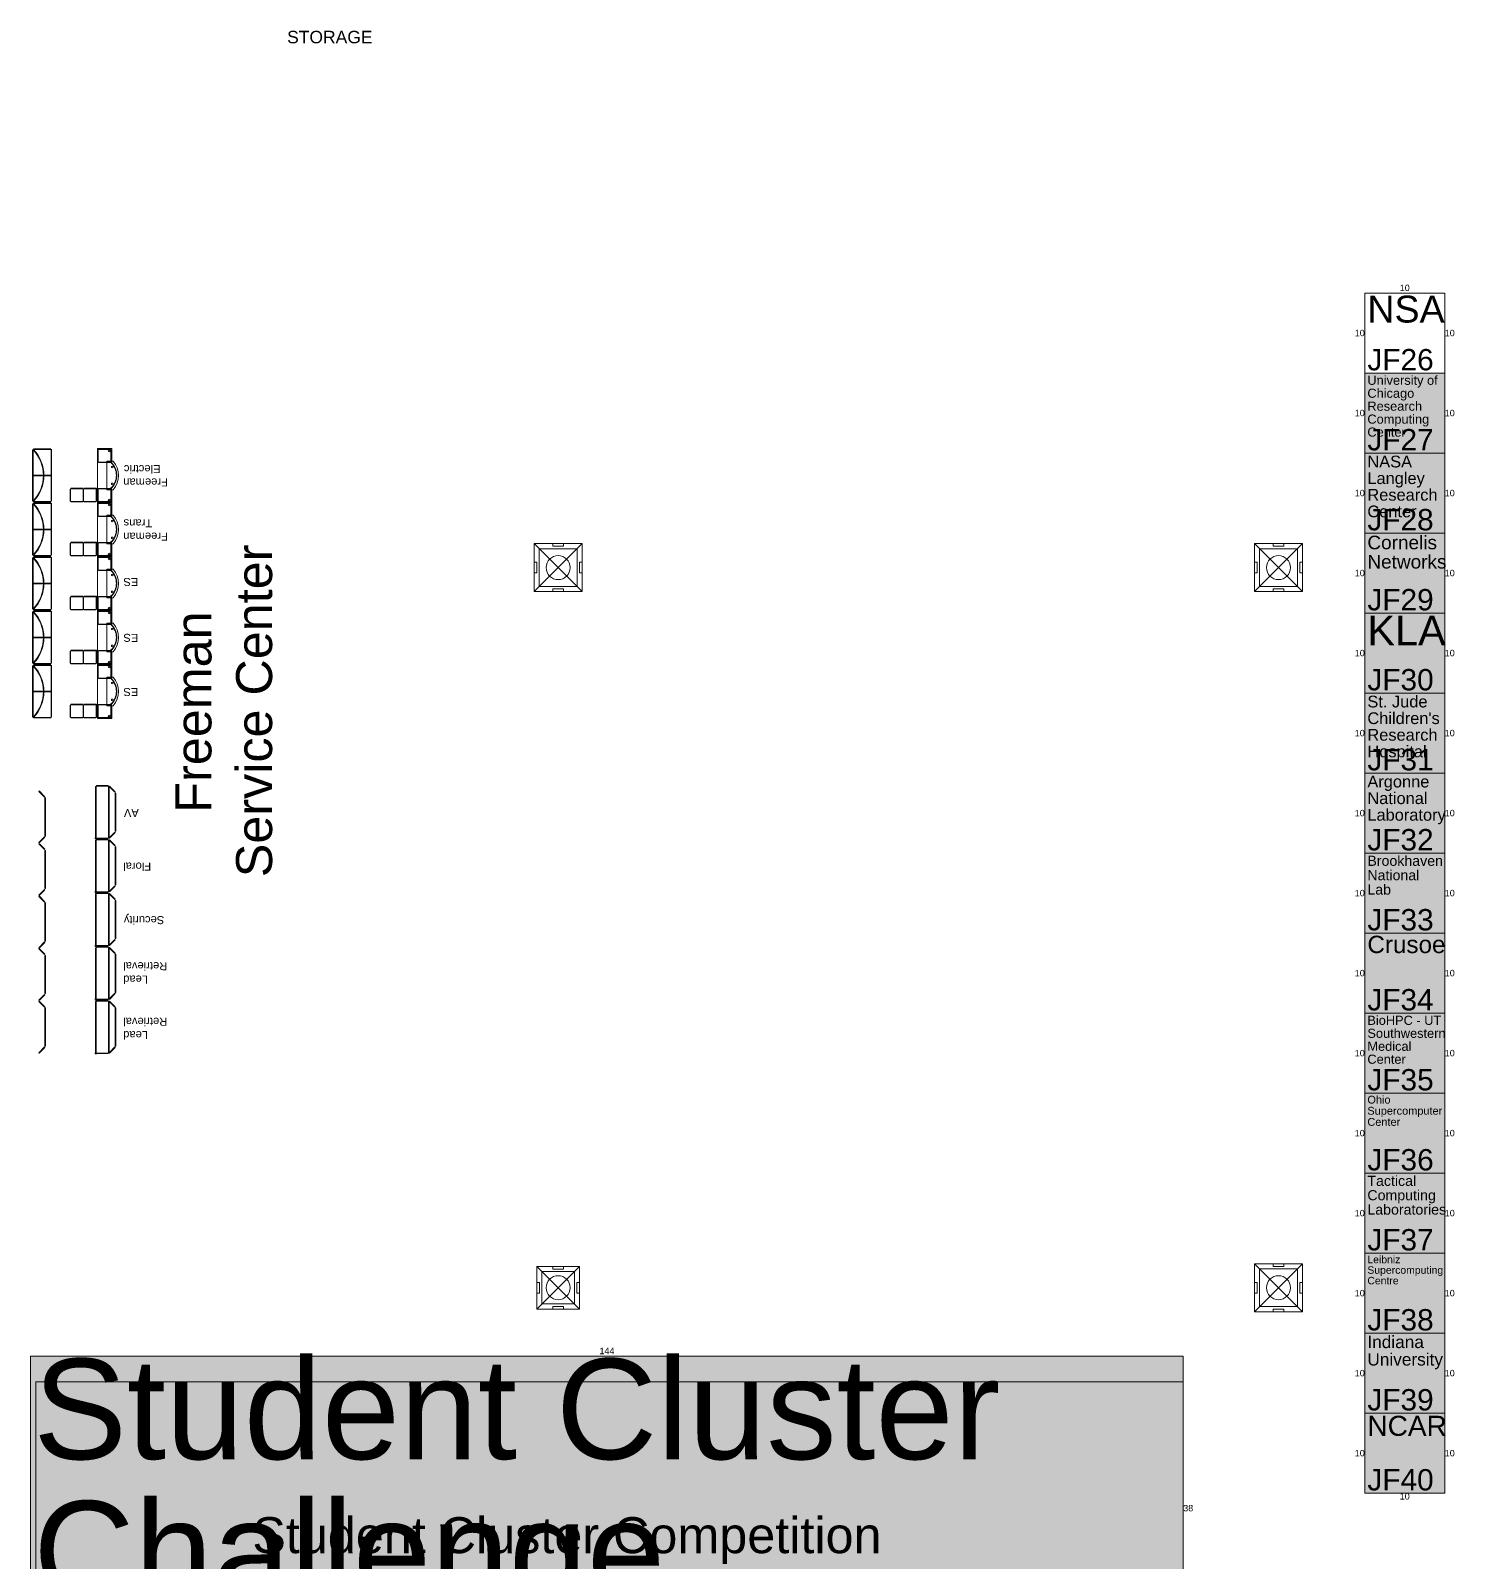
# Model space of a CAD drawing. Header units: inches. Extents: x 938 to 12482, y -17198 to -3672.
# Drawn here: x 7009 to 9143, y -8288 to -5991 of the extents above; entities that cross this region are included whole.
import ezdxf
from ezdxf.enums import TextEntityAlignment as Align

# ---------------------------------------------------------------- set-up
doc = ezdxf.new("R2010")
doc.units = ezdxf.units.IN
doc.header["$MEASUREMENT"] = 0
for name, color, linetype, true_color in [('Areas', 7, 'Continuous', 0xffffff), ('BOOTH_DIMENSION', 7, 'Continuous', 0x000000), ('BOOTH_NUMBER', 7, 'Continuous', 0x000000), ('BOOTHLAYER', 7, 'Continuous', 0x000000), ('Columns', 7, 'Continuous', 0xffffff), ('COMPANY_NAME', 7, 'Continuous', 0x000000), ('HIGHLIGHT_SCHEME', 7, 'Continuous', 0x000000)]:
    doc.layers.add(name, color=color, linetype=linetype, true_color=true_color)
doc.styles.add('Arial', font='Arial.ttf')

msp = doc.modelspace()

# ---------------------------------------------------------------- hatches: boundary and pattern name
at = {"layer": 'HIGHLIGHT_SCHEME', "true_color": 0x48beb7, "transparency": 33554687}
for points in [[(9009.1, -6504.5), (9129.1, -6504.5), (9129.1, -6624.5), (9009.1, -6624.5)], [(9009.1, -6624.5), (9129.1, -6624.5), (9129.1, -6744.5), (9009.1, -6744.5)], [(9009.1, -6744.5), (9129.1, -6744.5), (9129.1, -6864.5), (9009.1, -6864.5)], [(9009.1, -6864.5), (9129.1, -6864.5), (9129.1, -6984.5), (9009.1, -6984.5)], [(9009.1, -6984.5), (9129.1, -6984.5), (9129.1, -7104.5), (9009.1, -7104.5)], [(9009.1, -7104.5), (9129.1, -7104.5), (9129.1, -7224.5), (9009.1, -7224.5)], [(9009.1, -7224.5), (9129.1, -7224.5), (9129.1, -7344.5), (9009.1, -7344.5)], [(9009.1, -7344.5), (9129.1, -7344.5), (9129.1, -7464.5), (9009.1, -7464.5)], [(9009.1, -7464.5), (9129.1, -7464.5), (9129.1, -7584.5), (9009.1, -7584.5)], [(9009.1, -7584.5), (9129.1, -7584.5), (9129.1, -7704.5), (9009.1, -7704.5)], [(9009.1, -7704.5), (9129.1, -7704.5), (9129.1, -7824.5), (9009.1, -7824.5)], [(9009.1, -7824.5), (9129.1, -7824.5), (9129.1, -7944.5), (9009.1, -7944.5)], [(9009.1, -7944.5), (9129.1, -7944.5), (9129.1, -8064.5), (9009.1, -8064.5)], [(7009, -7979), (8737, -7979), (8737, -8435), (7009, -8435)], [(9009.1, -8064.5), (9129.1, -8064.5), (9129.1, -8184.5), (9009.1, -8184.5)]]:
    msp.add_hatch(color=123, dxfattribs=at).paths.add_polyline_path(points, flags=0)

# ---------------------------------------------------------------- linework, layer by layer
at = {"layer": 'Areas', "color": 30, "lineweight": 5, "transparency": 33554687}
for points in [[(7011.8, -6696.6), (7011.8, -6696.6), (7011.8, -6619.7), (7011.8, -6619.7), (7012.6, -6619.7), (7013.1, -6619.1)], [(7012.3, -6619.7), (7012.6, -6619.7), (7012.6, -6696.6)], [(7012.6, -6619.8), (7013.1, -6619.3)], [(7012.6, -6619.7), (7012.6, -6657.2)], [(7039.1, -6618.4), (7013.1, -6618.4)], [(7039.7, -6619.7), (7039.1, -6619.1), (7013.1, -6619.1)], [(7039.7, -6657.2), (7039.7, -6619.7)], [(7040.4, -6619.7), (7040.4, -6618.8)], [(7040.4, -6657.2), (7040.4, -6619.7)], [(7130.5, -6679.6), (7130.5, -6698.6), (7109.3, -6698.6), (7109.3, -6617.6), (7130.5, -6617.6), (7130.5, -6637.5), (7129.7, -6637.5), (7129.7, -6637.5), (7129.7, -6637.6), (7129, -6637.6), (7128.4, -6638.1), (7110.6, -6638.1), (7110.6, -6638.8), (7128.4, -6638.8), (7128.4, -6638.8)], [(7109.3, -6619.7), (7109.3, -6637.5), (7110, -6637.5), (7110, -6619.7), (7109.3, -6619.7)], [(7109.3, -6637.5), (7110, -6637.5), (7110, -6619.7), (7110, -6619.7)], [(7109.3, -6619.7), (7109.3, -6619.7), (7109.3, -6637.5), (7109.3, -6637.5)], [(7109.3, -6637.5), (7110, -6637.5), (7110.6, -6638.1), (7110.6, -6638.5), (7110.6, -6638.1), (7128.4, -6638.1), (7128.4, -6638.8), (7110.6, -6638.8), (7110.6, -6638.8)], [(7128.4, -6619.1), (7110.6, -6619.1), (7110.6, -6619.1), (7110.6, -6618.4), (7128.4, -6618.4), (7128.4, -6619.1)], [(7123.2, -6679.6), (7123.2, -6636.6)], [(7123.2, -6636.6), (7132.6, -6636.6)], [(7129, -6639.3), (7128.4, -6638.8)], [(7129, -6619.7), (7129, -6619.7), (7129.7, -6619.7), (7129.7, -6637.5), (7129, -6637.5), (7129, -6619.7)], [(7129.7, -6639.3), (7129, -6639.3)], [(7129.7, -6639.4), (7130.2, -6638.8)], [(7012.6, -6659), (7012.6, -6696.6), (7013.1, -6697.1)], [(7040.1, -6657.2), (7039.7, -6657.2), (7039.1, -6657.8), (7039.1, -6658.5), (7039.1, -6658.5), (7013.1, -6658.5), (7013.1, -6658.5), (7013.1, -6657.8), (7013.1, -6657.8), (7039.1, -6657.8)], [(7040.4, -6659), (7039.7, -6659), (7039.7, -6696.6)], [(7040.4, -6696.6), (7040.4, -6659), (7040.4, -6657.2)], [(7123.2, -6667.6), (7123.2, -6667.6), (7123.2, -6648.6), (7123.2, -6648.6)], [(7068.7, -6678.7), (7068.7, -6678.7), (7068, -6678.7), (7068, -6696.6), (7068.7, -6696.6), (7068.7, -6678.7)], [(7087.1, -6677.4), (7087.1, -6677.4), (7087.1, -6678.2), (7069.2, -6678.2), (7068.7, -6678.7)], [(7069.2, -6678.2), (7087.1, -6678.2), (7087.1, -6677.4), (7069.2, -6677.4), (7069.2, -6677.4)], [(7087.7, -6696.6), (7087.7, -6696.6), (7087.7, -6678.7)], [(7087.7, -6696.6), (7087.7, -6696.6), (7087.7, -6678.7), (7087.7, -6678.7)], [(7087.7, -6696.6), (7087.7, -6678.7), (7087.7, -6678.7), (7088.4, -6678.7), (7088.4, -6696.6), (7087.7, -6696.6)], [(7088.9, -6678.2), (7106.8, -6678.2), (7106.8, -6677.4), (7088.9, -6677.4), (7088.9, -6677.4)], [(7088.9, -6678.2), (7088.9, -6678.2)], [(7088.9, -6678.2), (7106.8, -6678.2)], [(7106.8, -6678.2), (7106.8, -6677.4)], [(7106.8, -6677.4), (7107.7, -6677.4)], [(7107.4, -6678.7), (7106.8, -6678.2)], [(7106.8, -6697.1), (7107.4, -6696.6), (7107.8, -6696.6), (7107.3, -6696.6), (7107.3, -6678.7), (7108.1, -6678.7), (7108.1, -6696.6), (7108.1, -6696.6)], [(7107.3, -6696.6), (7107.3, -6696.6), (7107.3, -6678.7), (7107.3, -6678.7)], [(7108.1, -6678.7), (7107.4, -6678.7)], [(7108.1, -6696.6), (7107.4, -6696.6), (7107.4, -6678.7)], [(7108.1, -6677.9), (7108.1, -6678.7)], [(7108.1, -6678.7), (7108.1, -6696.6)], [(7108.1, -6678.7), (7108.1, -6678.7), (7108.1, -6696.6), (7108.1, -6696.6)], [(7109.3, -6678.7), (7110, -6678.7), (7110.6, -6678.2), (7110.6, -6677.7), (7110.6, -6677.5), (7128.4, -6677.5), (7128.4, -6678.2), (7110.6, -6678.2)], [(7109.3, -6696.6), (7109.3, -6678.7), (7110, -6678.7), (7110, -6696.6), (7109.3, -6696.6)], [(7109.3, -6678.7), (7110, -6678.7), (7110, -6696.6), (7110, -6696.6)], [(7109.3, -6696.6), (7109.3, -6696.6), (7109.3, -6678.7), (7109.3, -6678.7)], [(7129, -6676.9), (7128.4, -6677.5), (7129, -6676.9), (7129.7, -6676.9), (7130.2, -6677.5), (7130.2, -6678.2), (7129.7, -6678.7), (7129, -6678.7), (7128.4, -6678.2), (7128.4, -6677.5), (7110.6, -6677.5), (7110.6, -6678.2), (7128.4, -6678.2), (7128.4, -6678.2)], [(7132.6, -6679.6), (7123.2, -6679.6)], [(7129, -6696.6), (7129, -6678.7)], [(7129, -6678.7), (7129.7, -6678.7)], [(7129.7, -6676.9), (7129.7, -6676.9)], [(7130.2, -6677.5), (7129.7, -6676.9)], [(7129.7, -6678.7), (7129.7, -6696.6)], [(7011.8, -6777.6), (7011.8, -6777.6), (7011.8, -6700.7), (7011.8, -6700.7), (7012.6, -6700.7), (7013.1, -6700.1)], [(7012.3, -6700.7), (7012.6, -6700.7), (7012.6, -6777.6)], [(7013.1, -6697.1), (7012.6, -6696.6)], [(7012.6, -6700.8), (7013.1, -6700.3)], [(7012.6, -6700.7), (7012.6, -6738.2)], [(7013.1, -6697.1), (7039.1, -6697.1), (7039.1, -6697.1)], [(7039.1, -6697.9), (7013.1, -6697.9), (7013.1, -6697.1)], [(7040, -6697.9), (7013.1, -6697.9)], [(7039.1, -6699.4), (7013.1, -6699.4)], [(7039.7, -6700.7), (7039.1, -6700.1), (7013.1, -6700.1)], [(7039.7, -6738.2), (7039.7, -6700.7)], [(7040.4, -6700.7), (7040.4, -6699.8)], [(7040.4, -6738.2), (7040.4, -6700.7)], [(7069.2, -6697.1), (7069.2, -6697.1), (7069.2, -6697.9), (7087.1, -6697.9), (7087.1, -6697.1), (7069.2, -6697.1)], [(7106.8, -6697.1), (7106.8, -6697.1), (7088.9, -6697.1), (7088.9, -6697.9), (7106.8, -6697.9)], [(7130.5, -6760.6), (7130.5, -6779.6), (7109.3, -6779.6), (7109.3, -6698.6), (7130.5, -6698.6), (7130.5, -6718.5), (7129.7, -6718.5), (7129.7, -6718.5), (7129.7, -6718.6), (7129, -6718.6), (7128.4, -6719.1), (7110.6, -6719.1), (7110.6, -6719.8), (7128.4, -6719.8), (7128.4, -6719.8)], [(7109.3, -6700.7), (7109.3, -6718.5), (7110, -6718.5), (7110, -6700.7), (7109.3, -6700.7)], [(7109.3, -6718.5), (7110, -6718.5), (7110, -6700.7), (7110, -6700.7)], [(7109.3, -6700.7), (7109.3, -6700.7), (7109.3, -6718.5), (7109.3, -6718.5)], [(7110.6, -6697.1), (7110.6, -6697.1), (7110.6, -6697.9), (7128.4, -6697.9), (7128.4, -6697.1), (7110.6, -6697.1)], [(7128.4, -6700.1), (7110.6, -6700.1), (7110.6, -6700.1), (7110.6, -6699.4), (7128.4, -6699.4), (7128.4, -6700.1)], [(7128.4, -6697.1), (7129, -6696.6)], [(7128.4, -6697.9), (7128.4, -6697.1)], [(7129.3, -6697.9), (7128.4, -6697.9)], [(7129, -6696.6), (7129, -6696.6)], [(7129, -6700.7), (7129, -6700.7), (7129.7, -6700.7), (7129.7, -6718.5), (7129, -6718.5), (7129, -6700.7)], [(7129.7, -6696.6), (7129.7, -6697.4)], [(7109.3, -6718.5), (7110, -6718.5), (7110.6, -6719.1), (7110.6, -6719.5), (7110.6, -6719.1), (7128.4, -6719.1), (7128.4, -6719.8), (7110.6, -6719.8), (7110.6, -6719.8)], [(7123.2, -6760.6), (7123.2, -6717.6)], [(7123.2, -6717.6), (7132.6, -6717.6)], [(7123.2, -6748.6), (7123.2, -6748.6), (7123.2, -6729.6), (7123.2, -6729.6)], [(7129, -6720.3), (7128.4, -6719.8)], [(7129.7, -6720.3), (7129, -6720.3)], [(7129.7, -6720.4), (7130.2, -6719.8)], [(7012.6, -6740), (7012.6, -6777.6), (7013.1, -6778.1)], [(7040.1, -6738.2), (7039.7, -6738.2), (7039.1, -6738.8), (7039.1, -6739.5), (7039.1, -6739.5), (7013.1, -6739.5), (7013.1, -6739.5), (7013.1, -6738.8), (7013.1, -6738.8), (7039.1, -6738.8)], [(7040.4, -6740), (7039.7, -6740), (7039.7, -6777.6)], [(7040.4, -6777.6), (7040.4, -6740), (7040.4, -6738.2)], [(7068.7, -6759.7), (7068.7, -6759.7), (7068, -6759.7), (7068, -6777.6), (7068.7, -6777.6), (7068.7, -6759.7)], [(7087.1, -6758.4), (7087.1, -6758.4), (7087.1, -6759.2), (7069.2, -6759.2), (7068.7, -6759.7)], [(7069.2, -6759.2), (7087.1, -6759.2), (7087.1, -6758.4), (7069.2, -6758.4), (7069.2, -6758.4)], [(7087.7, -6777.6), (7087.7, -6777.6), (7087.7, -6759.7)], [(7087.7, -6777.6), (7087.7, -6777.6), (7087.7, -6759.7), (7087.7, -6759.7)], [(7087.7, -6777.6), (7087.7, -6759.7), (7087.7, -6759.7), (7088.4, -6759.7), (7088.4, -6777.6), (7087.7, -6777.6)], [(7088.9, -6759.2), (7106.8, -6759.2), (7106.8, -6758.4), (7088.9, -6758.4), (7088.9, -6758.4)], [(7088.9, -6759.2), (7088.9, -6759.2)], [(7088.9, -6759.2), (7106.8, -6759.2)], [(7106.8, -6759.2), (7106.8, -6758.4)], [(7106.8, -6758.4), (7107.7, -6758.4)], [(7107.4, -6759.7), (7106.8, -6759.2)], [(7106.8, -6778.1), (7107.4, -6777.6), (7107.8, -6777.6), (7107.3, -6777.6), (7107.3, -6759.7), (7108.1, -6759.7), (7108.1, -6777.6), (7108.1, -6777.6)], [(7107.3, -6777.6), (7107.3, -6777.6), (7107.3, -6759.7), (7107.3, -6759.7)], [(7108.1, -6759.7), (7107.4, -6759.7)], [(7108.1, -6777.6), (7107.4, -6777.6), (7107.4, -6759.7)], [(7108.1, -6758.9), (7108.1, -6759.7)], [(7108.1, -6759.7), (7108.1, -6777.6)], [(7108.1, -6759.7), (7108.1, -6759.7), (7108.1, -6777.6), (7108.1, -6777.6)], [(7109.3, -6759.7), (7110, -6759.7), (7110.6, -6759.2), (7110.6, -6758.7), (7110.6, -6758.5), (7128.4, -6758.5), (7128.4, -6759.2), (7110.6, -6759.2)], [(7109.3, -6777.6), (7109.3, -6759.7), (7110, -6759.7), (7110, -6777.6), (7109.3, -6777.6)], [(7109.3, -6759.7), (7110, -6759.7), (7110, -6777.6), (7110, -6777.6)], [(7109.3, -6777.6), (7109.3, -6777.6), (7109.3, -6759.7), (7109.3, -6759.7)], [(7129, -6757.9), (7128.4, -6758.5), (7129, -6757.9), (7129.7, -6757.9), (7130.2, -6758.5), (7130.2, -6759.2), (7129.7, -6759.7), (7129, -6759.7), (7128.4, -6759.2), (7128.4, -6758.5), (7110.6, -6758.5), (7110.6, -6759.2), (7128.4, -6759.2), (7128.4, -6759.2)], [(7132.6, -6760.6), (7123.2, -6760.6)], [(7129, -6777.6), (7129, -6759.7)], [(7129, -6759.7), (7129.7, -6759.7)], [(7129.7, -6757.9), (7129.7, -6757.9)], [(7130.2, -6758.5), (7129.7, -6757.9)], [(7129.7, -6759.7), (7129.7, -6777.6)], [(7011.8, -6858.6), (7011.8, -6858.6), (7011.8, -6781.7), (7011.8, -6781.7), (7012.6, -6781.7), (7013.1, -6781.1)], [(7012.3, -6781.7), (7012.6, -6781.7), (7012.6, -6858.6)], [(7013.1, -6778.1), (7012.6, -6777.6)], [(7012.6, -6781.8), (7013.1, -6781.3)], [(7012.6, -6781.7), (7012.6, -6819.2)], [(7013.1, -6778.1), (7039.1, -6778.1), (7039.1, -6778.1)], [(7039.1, -6778.9), (7013.1, -6778.9), (7013.1, -6778.1)], [(7040, -6778.9), (7013.1, -6778.9)], [(7039.1, -6780.4), (7013.1, -6780.4)], [(7039.7, -6781.7), (7039.1, -6781.1), (7013.1, -6781.1)], [(7039.7, -6819.2), (7039.7, -6781.7)], [(7040.4, -6781.7), (7040.4, -6780.8)], [(7040.4, -6819.2), (7040.4, -6781.7)], [(7069.2, -6778.1), (7069.2, -6778.1), (7069.2, -6778.9), (7087.1, -6778.9), (7087.1, -6778.1), (7069.2, -6778.1)], [(7106.8, -6778.1), (7106.8, -6778.1), (7088.9, -6778.1), (7088.9, -6778.9), (7106.8, -6778.9)], [(7130.5, -6841.6), (7130.5, -6860.6), (7109.3, -6860.6), (7109.3, -6779.6), (7130.5, -6779.6), (7130.5, -6799.5), (7129.7, -6799.5), (7129.7, -6799.5), (7129.7, -6799.6), (7129, -6799.6), (7128.4, -6800.1), (7110.6, -6800.1), (7110.6, -6800.8), (7128.4, -6800.8), (7128.4, -6800.8)], [(7109.3, -6781.7), (7109.3, -6799.5), (7110, -6799.5), (7110, -6781.7), (7109.3, -6781.7)], [(7109.3, -6799.5), (7110, -6799.5), (7110, -6781.7), (7110, -6781.7)], [(7109.3, -6781.7), (7109.3, -6781.7), (7109.3, -6799.5), (7109.3, -6799.5)], [(7109.3, -6799.5), (7110, -6799.5), (7110.6, -6800.1), (7110.6, -6800.5), (7110.6, -6800.1), (7128.4, -6800.1), (7128.4, -6800.8), (7110.6, -6800.8), (7110.6, -6800.8)], [(7110.6, -6778.1), (7110.6, -6778.1), (7110.6, -6778.9), (7128.4, -6778.9), (7128.4, -6778.1), (7110.6, -6778.1)], [(7128.4, -6781.1), (7110.6, -6781.1), (7110.6, -6781.1), (7110.6, -6780.4), (7128.4, -6780.4), (7128.4, -6781.1)], [(7123.2, -6841.6), (7123.2, -6798.6)], [(7123.2, -6798.6), (7132.6, -6798.6)], [(7128.4, -6778.1), (7129, -6777.6)], [(7128.4, -6778.9), (7128.4, -6778.1)], [(7129.3, -6778.9), (7128.4, -6778.9)], [(7129, -6777.6), (7129, -6777.6)], [(7129, -6781.7), (7129, -6781.7), (7129.7, -6781.7), (7129.7, -6799.5), (7129, -6799.5), (7129, -6781.7)], [(7129.7, -6777.6), (7129.7, -6778.4)], [(7012.6, -6821), (7012.6, -6858.6), (7013.1, -6859.1)], [(7040.1, -6819.2), (7039.7, -6819.2), (7039.1, -6819.8), (7039.1, -6820.5), (7039.1, -6820.5), (7013.1, -6820.5), (7013.1, -6820.5), (7013.1, -6819.8), (7013.1, -6819.8), (7039.1, -6819.8)], [(7040.4, -6821), (7039.7, -6821), (7039.7, -6858.6)], [(7040.4, -6858.6), (7040.4, -6821), (7040.4, -6819.2)], [(7123.2, -6829.6), (7123.2, -6829.6), (7123.2, -6810.6), (7123.2, -6810.6)], [(7129, -6801.3), (7128.4, -6800.8)], [(7129.7, -6801.3), (7129, -6801.3)], [(7129.7, -6801.4), (7130.2, -6800.8)], [(7068.7, -6840.7), (7068.7, -6840.7), (7068, -6840.7), (7068, -6858.6), (7068.7, -6858.6), (7068.7, -6840.7)], [(7087.1, -6839.4), (7087.1, -6839.4), (7087.1, -6840.2), (7069.2, -6840.2), (7068.7, -6840.7)], [(7069.2, -6840.2), (7087.1, -6840.2), (7087.1, -6839.4), (7069.2, -6839.4), (7069.2, -6839.4)], [(7087.7, -6858.6), (7087.7, -6858.6), (7087.7, -6840.7)], [(7087.7, -6858.6), (7087.7, -6858.6), (7087.7, -6840.7), (7087.7, -6840.7)], [(7087.7, -6858.6), (7087.7, -6840.7), (7087.7, -6840.7), (7088.4, -6840.7), (7088.4, -6858.6), (7087.7, -6858.6)], [(7088.9, -6840.2), (7106.8, -6840.2), (7106.8, -6839.4), (7088.9, -6839.4), (7088.9, -6839.4)], [(7088.9, -6840.2), (7088.9, -6840.2)], [(7088.9, -6840.2), (7106.8, -6840.2)], [(7106.8, -6840.2), (7106.8, -6839.4)], [(7106.8, -6839.4), (7107.7, -6839.4)], [(7107.4, -6840.7), (7106.8, -6840.2)], [(7106.8, -6859.1), (7107.4, -6858.6), (7107.8, -6858.6), (7107.3, -6858.6), (7107.3, -6840.7), (7108.1, -6840.7), (7108.1, -6858.6), (7108.1, -6858.6)], [(7107.3, -6858.6), (7107.3, -6858.6), (7107.3, -6840.7), (7107.3, -6840.7)], [(7108.1, -6840.7), (7107.4, -6840.7)], [(7108.1, -6858.6), (7107.4, -6858.6), (7107.4, -6840.7)], [(7108.1, -6839.9), (7108.1, -6840.7)], [(7108.1, -6840.7), (7108.1, -6858.6)], [(7108.1, -6840.7), (7108.1, -6840.7), (7108.1, -6858.6), (7108.1, -6858.6)], [(7109.3, -6840.7), (7110, -6840.7), (7110.6, -6840.2), (7110.6, -6839.7), (7110.6, -6839.5), (7128.4, -6839.5), (7128.4, -6840.2), (7110.6, -6840.2)], [(7109.3, -6858.6), (7109.3, -6840.7), (7110, -6840.7), (7110, -6858.6), (7109.3, -6858.6)], [(7109.3, -6840.7), (7110, -6840.7), (7110, -6858.6), (7110, -6858.6)], [(7109.3, -6858.6), (7109.3, -6858.6), (7109.3, -6840.7), (7109.3, -6840.7)], [(7129, -6838.9), (7128.4, -6839.5), (7129, -6838.9), (7129.7, -6838.9), (7130.2, -6839.5), (7130.2, -6840.2), (7129.7, -6840.7), (7129, -6840.7), (7128.4, -6840.2), (7128.4, -6839.5), (7110.6, -6839.5), (7110.6, -6840.2), (7128.4, -6840.2), (7128.4, -6840.2)], [(7132.6, -6841.6), (7123.2, -6841.6)], [(7129, -6858.6), (7129, -6840.7)], [(7129, -6840.7), (7129.7, -6840.7)], [(7129.7, -6838.9), (7129.7, -6838.9)], [(7130.2, -6839.5), (7129.7, -6838.9)], [(7129.7, -6840.7), (7129.7, -6858.6)], [(7011.8, -6939.6), (7011.8, -6939.6), (7011.8, -6862.7), (7011.8, -6862.7), (7012.6, -6862.7), (7013.1, -6862.1)], [(7012.3, -6862.7), (7012.6, -6862.7), (7012.6, -6939.6)], [(7013.1, -6859.1), (7012.6, -6858.6)], [(7012.6, -6862.8), (7013.1, -6862.3)], [(7012.6, -6862.7), (7012.6, -6900.2)], [(7013.1, -6859.1), (7039.1, -6859.1), (7039.1, -6859.1)], [(7039.1, -6859.9), (7013.1, -6859.9), (7013.1, -6859.1)], [(7040, -6859.9), (7013.1, -6859.9)], [(7039.1, -6861.4), (7013.1, -6861.4)], [(7039.7, -6862.7), (7039.1, -6862.1), (7013.1, -6862.1)], [(7039.7, -6900.2), (7039.7, -6862.7)], [(7040.4, -6862.7), (7040.4, -6861.8)], [(7040.4, -6900.2), (7040.4, -6862.7)], [(7069.2, -6859.1), (7069.2, -6859.1), (7069.2, -6859.9), (7087.1, -6859.9), (7087.1, -6859.1), (7069.2, -6859.1)], [(7106.8, -6859.1), (7106.8, -6859.1), (7088.9, -6859.1), (7088.9, -6859.9), (7106.8, -6859.9)], [(7130.5, -6922.6), (7130.5, -6941.6), (7109.3, -6941.6), (7109.3, -6860.6), (7130.5, -6860.6), (7130.5, -6880.5), (7129.7, -6880.5), (7129.7, -6880.5), (7129.7, -6880.6), (7129, -6880.6), (7128.4, -6881.1), (7110.6, -6881.1), (7110.6, -6881.8), (7128.4, -6881.8), (7128.4, -6881.8)], [(7109.3, -6862.7), (7109.3, -6880.5), (7110, -6880.5), (7110, -6862.7), (7109.3, -6862.7)], [(7109.3, -6880.5), (7110, -6880.5), (7110, -6862.7), (7110, -6862.7)], [(7109.3, -6862.7), (7109.3, -6862.7), (7109.3, -6880.5), (7109.3, -6880.5)], [(7110.6, -6859.1), (7110.6, -6859.1), (7110.6, -6859.9), (7128.4, -6859.9), (7128.4, -6859.1), (7110.6, -6859.1)], [(7128.4, -6862.1), (7110.6, -6862.1), (7110.6, -6862.1), (7110.6, -6861.4), (7128.4, -6861.4), (7128.4, -6862.1)], [(7128.4, -6859.1), (7129, -6858.6)], [(7128.4, -6859.9), (7128.4, -6859.1)], [(7129.3, -6859.9), (7128.4, -6859.9)], [(7129, -6858.6), (7129, -6858.6)], [(7129, -6862.7), (7129, -6862.7), (7129.7, -6862.7), (7129.7, -6880.5), (7129, -6880.5), (7129, -6862.7)], [(7129.7, -6858.6), (7129.7, -6859.4)], [(7109.3, -6880.5), (7110, -6880.5), (7110.6, -6881.1), (7110.6, -6881.5), (7110.6, -6881.1), (7128.4, -6881.1), (7128.4, -6881.8), (7110.6, -6881.8), (7110.6, -6881.8)], [(7123.2, -6922.6), (7123.2, -6879.6)], [(7123.2, -6879.6), (7132.6, -6879.6)], [(7123.2, -6910.6), (7123.2, -6910.6), (7123.2, -6891.6), (7123.2, -6891.6)], [(7129, -6882.3), (7128.4, -6881.8)], [(7129.7, -6882.3), (7129, -6882.3)], [(7129.7, -6882.4), (7130.2, -6881.8)], [(7012.6, -6902), (7012.6, -6939.6), (7013.1, -6940.1)], [(7040.1, -6900.2), (7039.7, -6900.2), (7039.1, -6900.8), (7039.1, -6901.5), (7039.1, -6901.5), (7013.1, -6901.5), (7013.1, -6901.5), (7013.1, -6900.8), (7013.1, -6900.8), (7039.1, -6900.8)], [(7040.4, -6902), (7039.7, -6902), (7039.7, -6939.6)], [(7040.4, -6939.6), (7040.4, -6902), (7040.4, -6900.2)], [(7068.7, -6921.7), (7068.7, -6921.7), (7068, -6921.7), (7068, -6939.6), (7068.7, -6939.6), (7068.7, -6921.7)], [(7087.1, -6920.4), (7087.1, -6920.4), (7087.1, -6921.2), (7069.2, -6921.2), (7068.7, -6921.7)], [(7069.2, -6921.2), (7087.1, -6921.2), (7087.1, -6920.4), (7069.2, -6920.4), (7069.2, -6920.4)], [(7087.7, -6939.6), (7087.7, -6939.6), (7087.7, -6921.7)], [(7087.7, -6939.6), (7087.7, -6939.6), (7087.7, -6921.7), (7087.7, -6921.7)], [(7087.7, -6939.6), (7087.7, -6921.7), (7087.7, -6921.7), (7088.4, -6921.7), (7088.4, -6939.6), (7087.7, -6939.6)], [(7088.9, -6921.2), (7106.8, -6921.2), (7106.8, -6920.4), (7088.9, -6920.4), (7088.9, -6920.4)], [(7088.9, -6921.2), (7088.9, -6921.2)], [(7088.9, -6921.2), (7106.8, -6921.2)], [(7106.8, -6921.2), (7106.8, -6920.4)], [(7106.8, -6920.4), (7107.7, -6920.4)], [(7107.4, -6921.7), (7106.8, -6921.2)], [(7106.8, -6940.1), (7107.4, -6939.6), (7107.8, -6939.6), (7107.3, -6939.6), (7107.3, -6921.7), (7108.1, -6921.7), (7108.1, -6939.6), (7108.1, -6939.6)], [(7107.3, -6939.6), (7107.3, -6939.6), (7107.3, -6921.7), (7107.3, -6921.7)], [(7108.1, -6921.7), (7107.4, -6921.7)], [(7108.1, -6939.6), (7107.4, -6939.6), (7107.4, -6921.7)], [(7108.1, -6920.9), (7108.1, -6921.7)], [(7108.1, -6921.7), (7108.1, -6939.6)], [(7108.1, -6921.7), (7108.1, -6921.7), (7108.1, -6939.6), (7108.1, -6939.6)], [(7109.3, -6921.7), (7110, -6921.7), (7110.6, -6921.2), (7110.6, -6920.7), (7110.6, -6920.5), (7128.4, -6920.5), (7128.4, -6921.2), (7110.6, -6921.2)], [(7109.3, -6939.6), (7109.3, -6921.7), (7110, -6921.7), (7110, -6939.6), (7109.3, -6939.6)], [(7109.3, -6921.7), (7110, -6921.7), (7110, -6939.6), (7110, -6939.6)], [(7109.3, -6939.6), (7109.3, -6939.6), (7109.3, -6921.7), (7109.3, -6921.7)], [(7129, -6919.9), (7128.4, -6920.5), (7129, -6919.9), (7129.7, -6919.9), (7130.2, -6920.5), (7130.2, -6921.2), (7129.7, -6921.7), (7129, -6921.7), (7128.4, -6921.2), (7128.4, -6920.5), (7110.6, -6920.5), (7110.6, -6921.2), (7128.4, -6921.2), (7128.4, -6921.2)], [(7132.6, -6922.6), (7123.2, -6922.6)], [(7129, -6939.6), (7129, -6921.7)], [(7129, -6921.7), (7129.7, -6921.7)], [(7129.7, -6919.9), (7129.7, -6919.9)], [(7130.2, -6920.5), (7129.7, -6919.9)], [(7129.7, -6921.7), (7129.7, -6939.6)], [(7011.8, -7020.6), (7011.8, -7020.6), (7011.8, -6943.7), (7011.8, -6943.7), (7012.6, -6943.7), (7013.1, -6943.1)], [(7012.3, -6943.7), (7012.6, -6943.7), (7012.6, -7020.6)], [(7013.1, -6940.1), (7012.6, -6939.6)], [(7012.6, -6943.8), (7013.1, -6943.3)], [(7012.6, -6943.7), (7012.6, -6981.2)], [(7013.1, -6940.1), (7039.1, -6940.1), (7039.1, -6940.1)], [(7039.1, -6940.9), (7013.1, -6940.9), (7013.1, -6940.1)], [(7040, -6940.9), (7013.1, -6940.9)], [(7039.1, -6942.4), (7013.1, -6942.4)], [(7039.7, -6943.7), (7039.1, -6943.1), (7013.1, -6943.1)], [(7039.7, -6981.2), (7039.7, -6943.7)], [(7040.4, -6943.7), (7040.4, -6942.8)], [(7040.4, -6981.2), (7040.4, -6943.7)], [(7069.2, -6940.1), (7069.2, -6940.1), (7069.2, -6940.9), (7087.1, -6940.9), (7087.1, -6940.1), (7069.2, -6940.1)], [(7106.8, -6940.1), (7106.8, -6940.1), (7088.9, -6940.1), (7088.9, -6940.9), (7106.8, -6940.9)], [(7130.5, -7003.6), (7130.5, -7022.6), (7109.3, -7022.6), (7109.3, -6941.6), (7130.5, -6941.6), (7130.5, -6961.5), (7129.7, -6961.5), (7129.7, -6961.5), (7129.7, -6961.6), (7129, -6961.6), (7128.4, -6962.1), (7110.6, -6962.1), (7110.6, -6962.8), (7128.4, -6962.8), (7128.4, -6962.8)], [(7109.3, -6943.7), (7109.3, -6961.5), (7110, -6961.5), (7110, -6943.7), (7109.3, -6943.7)], [(7109.3, -6961.5), (7110, -6961.5), (7110, -6943.7), (7110, -6943.7)], [(7109.3, -6943.7), (7109.3, -6943.7), (7109.3, -6961.5), (7109.3, -6961.5)], [(7110.6, -6940.1), (7110.6, -6940.1), (7110.6, -6940.9), (7128.4, -6940.9), (7128.4, -6940.1), (7110.6, -6940.1)], [(7128.4, -6943.1), (7110.6, -6943.1), (7110.6, -6943.1), (7110.6, -6942.4), (7128.4, -6942.4), (7128.4, -6943.1)], [(7123.2, -7003.6), (7123.2, -6960.6)], [(7123.2, -6960.6), (7132.6, -6960.6)], [(7128.4, -6940.1), (7129, -6939.6)], [(7128.4, -6940.9), (7128.4, -6940.1)], [(7129.3, -6940.9), (7128.4, -6940.9)], [(7129, -6939.6), (7129, -6939.6)], [(7129, -6943.7), (7129, -6943.7), (7129.7, -6943.7), (7129.7, -6961.5), (7129, -6961.5), (7129, -6943.7)], [(7129.7, -6939.6), (7129.7, -6940.4)], [(7012.6, -6983), (7012.6, -7020.6), (7013.1, -7021.1)], [(7040.1, -6981.2), (7039.7, -6981.2), (7039.1, -6981.8), (7039.1, -6982.5), (7039.1, -6982.5), (7013.1, -6982.5), (7013.1, -6982.5), (7013.1, -6981.8), (7013.1, -6981.8), (7039.1, -6981.8)], [(7040.4, -6983), (7039.7, -6983), (7039.7, -7020.6)], [(7040.4, -7020.6), (7040.4, -6983), (7040.4, -6981.2)], [(7109.3, -6961.5), (7110, -6961.5), (7110.6, -6962.1), (7110.6, -6962.5), (7110.6, -6962.1), (7128.4, -6962.1), (7128.4, -6962.8), (7110.6, -6962.8), (7110.6, -6962.8)], [(7123.2, -6991.6), (7123.2, -6991.6), (7123.2, -6972.6), (7123.2, -6972.6)], [(7129, -6963.3), (7128.4, -6962.8)], [(7129.7, -6963.3), (7129, -6963.3)], [(7129.7, -6963.4), (7130.2, -6962.8)], [(7068.7, -7002.7), (7068.7, -7002.7), (7068, -7002.7), (7068, -7020.6), (7068.7, -7020.6), (7068.7, -7002.7)], [(7087.1, -7001.4), (7087.1, -7001.4), (7087.1, -7002.2), (7069.2, -7002.2), (7068.7, -7002.7)], [(7069.2, -7002.2), (7087.1, -7002.2), (7087.1, -7001.4), (7069.2, -7001.4), (7069.2, -7001.4)], [(7087.7, -7020.6), (7087.7, -7020.6), (7087.7, -7002.7)], [(7087.7, -7020.6), (7087.7, -7020.6), (7087.7, -7002.7), (7087.7, -7002.7)], [(7087.7, -7020.6), (7087.7, -7002.7), (7087.7, -7002.7), (7088.4, -7002.7), (7088.4, -7020.6), (7087.7, -7020.6)], [(7088.9, -7002.2), (7106.8, -7002.2), (7106.8, -7001.4), (7088.9, -7001.4), (7088.9, -7001.4)], [(7088.9, -7002.2), (7088.9, -7002.2)], [(7088.9, -7002.2), (7106.8, -7002.2)], [(7106.8, -7002.2), (7106.8, -7001.4)], [(7106.8, -7001.4), (7107.7, -7001.4)], [(7107.4, -7002.7), (7106.8, -7002.2)], [(7106.8, -7021.1), (7107.4, -7020.6), (7107.8, -7020.6), (7107.3, -7020.6), (7107.3, -7002.7), (7108.1, -7002.7), (7108.1, -7020.6), (7108.1, -7020.6)], [(7107.3, -7020.6), (7107.3, -7020.6), (7107.3, -7002.7), (7107.3, -7002.7)], [(7108.1, -7002.7), (7107.4, -7002.7)], [(7108.1, -7020.6), (7107.4, -7020.6), (7107.4, -7002.7)], [(7108.1, -7001.9), (7108.1, -7002.7)], [(7108.1, -7002.7), (7108.1, -7020.6)], [(7108.1, -7002.7), (7108.1, -7002.7), (7108.1, -7020.6), (7108.1, -7020.6)], [(7109.3, -7002.7), (7110, -7002.7), (7110.6, -7002.2), (7110.6, -7001.7), (7110.6, -7001.5), (7128.4, -7001.5), (7128.4, -7002.2), (7110.6, -7002.2)], [(7109.3, -7020.6), (7109.3, -7002.7), (7110, -7002.7), (7110, -7020.6), (7109.3, -7020.6)], [(7109.3, -7002.7), (7110, -7002.7), (7110, -7020.6), (7110, -7020.6)], [(7109.3, -7020.6), (7109.3, -7020.6), (7109.3, -7002.7), (7109.3, -7002.7)], [(7129, -7000.9), (7128.4, -7001.5), (7129, -7000.9), (7129.7, -7000.9), (7130.2, -7001.5), (7130.2, -7002.2), (7129.7, -7002.7), (7129, -7002.7), (7128.4, -7002.2), (7128.4, -7001.5), (7110.6, -7001.5), (7110.6, -7002.2), (7128.4, -7002.2), (7128.4, -7002.2)], [(7132.6, -7003.6), (7123.2, -7003.6)], [(7129, -7020.6), (7129, -7002.7)], [(7129, -7002.7), (7129.7, -7002.7)], [(7129.7, -7000.9), (7129.7, -7000.9)], [(7130.2, -7001.5), (7129.7, -7000.9)], [(7129.7, -7002.7), (7129.7, -7020.6)], [(7013.1, -7021.1), (7012.6, -7020.6)], [(7013.1, -7021.1), (7039.1, -7021.1), (7039.1, -7021.1)], [(7039.1, -7021.9), (7013.1, -7021.9), (7013.1, -7021.1)], [(7040, -7021.9), (7013.1, -7021.9)], [(7069.2, -7021.1), (7069.2, -7021.1), (7069.2, -7021.9), (7087.1, -7021.9), (7087.1, -7021.1), (7069.2, -7021.1)], [(7106.8, -7021.1), (7106.8, -7021.1), (7088.9, -7021.1), (7088.9, -7021.9), (7106.8, -7021.9)], [(7110.6, -7021.1), (7110.6, -7021.1), (7110.6, -7021.9), (7128.4, -7021.9), (7128.4, -7021.1), (7110.6, -7021.1)], [(7128.4, -7021.1), (7129, -7020.6)], [(7128.4, -7021.9), (7128.4, -7021.1)], [(7129.3, -7021.9), (7128.4, -7021.9)], [(7129, -7020.6), (7129, -7020.6)], [(7129.7, -7020.6), (7129.7, -7021.4)], [(7030.5, -7140), (7030, -7140.5), (7021.4, -7132), (7022, -7131.4), (7030.5, -7140)], [(7031.3, -7199), (7030.5, -7199), (7030.5, -7141.8), (7031.3, -7141.8), (7031.3, -7199)], [(7107, -7201.6), (7106.4, -7201.6), (7106.2, -7201.6), (7106.2, -7124.7), (7107, -7124.7), (7107, -7201.6), (7107, -7201.6), (7107.5, -7202.2), (7107.5, -7202.9), (7107, -7203.4), (7106.2, -7203.4), (7105.7, -7202.9), (7105.7, -7202.2), (7106.2, -7201.6)], [(7107.5, -7123.4), (7125.4, -7123.4), (7125.4, -7124.2), (7107.5, -7124.2), (7107.5, -7124.2), (7107.5, -7123.4)], [(7126.7, -7201.6), (7125.9, -7201.6), (7125.9, -7124.7), (7126.7, -7124.7), (7126.7, -7201.6)], [(7126.7, -7124.7), (7127.2, -7124.2), (7135.8, -7132.7), (7135.2, -7133.3), (7126.7, -7124.7)], [(7135.8, -7134.5), (7136.5, -7134.5), (7136.5, -7191.8), (7135.8, -7191.8), (7135.8, -7134.5)], [(7022, -7209.4), (7021.4, -7208.9), (7030, -7200.3), (7030.5, -7200.9), (7022, -7209.4)], [(7030.5, -7218.7), (7030, -7219.3), (7021.4, -7210.7), (7022, -7210.2), (7030.5, -7218.7)], [(7107, -7282.2), (7106.4, -7282.2), (7106.2, -7282.2), (7106.2, -7205.3), (7107, -7205.3), (7107, -7282.2), (7107, -7282.2), (7107.5, -7282.7), (7107.5, -7283.5), (7107, -7284), (7106.2, -7284), (7105.7, -7283.5), (7105.7, -7282.7), (7106.2, -7282.2)], [(7107.5, -7202.2), (7125.4, -7202.2), (7125.4, -7202.9), (7107.5, -7202.9), (7107.5, -7202.2)], [(7107.5, -7204), (7125.4, -7204), (7125.4, -7204.7), (7107.5, -7204.7), (7107.5, -7204.7), (7107.5, -7204)], [(7126.7, -7282.2), (7125.9, -7282.2), (7125.9, -7205.3), (7126.7, -7205.3), (7126.7, -7282.2)], [(7135.2, -7193.1), (7135.8, -7193.6), (7127.2, -7202.2), (7126.7, -7201.6), (7135.2, -7193.1)], [(7126.7, -7205.3), (7127.2, -7204.7), (7135.8, -7213.3), (7135.2, -7213.8), (7126.7, -7205.3)], [(7031.3, -7277.8), (7030.5, -7277.8), (7030.5, -7220.5), (7031.3, -7220.5), (7031.3, -7277.8)], [(7135.8, -7215.1), (7136.5, -7215.1), (7136.5, -7272.3), (7135.8, -7272.3), (7135.8, -7215.1)], [(7022, -7288.2), (7021.4, -7287.6), (7030, -7279.1), (7030.5, -7279.6), (7022, -7288.2)], [(7135.2, -7273.6), (7135.8, -7274.2), (7127.2, -7282.7), (7126.7, -7282.2), (7135.2, -7273.6)], [(7030.5, -7297.5), (7030, -7298), (7021.4, -7289.5), (7022, -7288.9), (7030.5, -7297.5)], [(7031.3, -7356.5), (7030.5, -7356.5), (7030.5, -7299.3), (7031.3, -7299.3), (7031.3, -7356.5)], [(7107, -7362.8), (7106.5, -7362.8), (7106.2, -7362.8), (7106.2, -7285.8), (7107, -7285.8), (7107, -7362.8), (7107, -7362.8), (7107.5, -7363.3), (7107.5, -7364), (7107, -7364.6), (7106.2, -7364.6), (7105.7, -7364), (7105.7, -7363.3), (7106.2, -7362.8)], [(7107.5, -7282.7), (7125.4, -7282.7), (7125.4, -7283.5), (7107.5, -7283.5), (7107.5, -7282.7)], [(7107.5, -7284.5), (7125.4, -7284.5), (7125.4, -7285.3), (7107.5, -7285.3), (7107.5, -7285.3), (7107.5, -7284.5)], [(7126.7, -7362.8), (7125.9, -7362.8), (7125.9, -7285.8), (7126.7, -7285.8), (7126.7, -7362.8)], [(7126.7, -7285.8), (7127.2, -7285.3), (7135.8, -7293.9), (7135.3, -7294.4), (7126.7, -7285.8)], [(7135.8, -7295.7), (7136.5, -7295.7), (7136.5, -7352.9), (7135.8, -7352.9), (7135.8, -7295.7)], [(7022, -7366.9), (7021.4, -7366.4), (7030, -7357.8), (7030.5, -7358.4), (7022, -7366.9)], [(7030.5, -7376.2), (7030, -7376.8), (7021.4, -7368.2), (7022, -7367.7), (7030.5, -7376.2)], [(7107, -7443.3), (7106.5, -7443.3), (7106.2, -7443.3), (7106.2, -7366.4), (7107, -7366.4), (7107, -7443.3), (7107, -7443.3), (7107.5, -7443.8), (7107.5, -7444.6), (7107, -7445.1), (7106.3, -7445.1), (7105.7, -7444.6), (7105.7, -7443.8), (7106.3, -7443.3)], [(7107.5, -7363.3), (7125.4, -7363.3), (7125.4, -7364), (7107.5, -7364), (7107.5, -7363.3)], [(7107.5, -7365.1), (7125.4, -7365.1), (7125.4, -7365.8), (7107.5, -7365.8), (7107.5, -7365.8), (7107.5, -7365.1)], [(7126.7, -7443.3), (7125.9, -7443.3), (7125.9, -7366.4), (7126.7, -7366.4), (7126.7, -7443.3)], [(7135.3, -7354.2), (7135.8, -7354.7), (7127.2, -7363.3), (7126.7, -7362.8), (7135.3, -7354.2)], [(7126.7, -7366.4), (7127.2, -7365.9), (7135.8, -7374.4), (7135.3, -7375), (7126.7, -7366.4)], [(7031.3, -7435.3), (7030.5, -7435.3), (7030.5, -7378), (7031.3, -7378), (7031.3, -7435.3)], [(7135.8, -7376.2), (7136.5, -7376.2), (7136.5, -7433.5), (7135.8, -7433.5), (7135.8, -7376.2)], [(7022, -7445.7), (7021.4, -7445.1), (7030, -7436.6), (7030.5, -7437.1), (7022, -7445.7)], [(7135.3, -7434.8), (7135.8, -7435.3), (7127.2, -7443.9), (7126.7, -7443.3), (7135.3, -7434.8)], [(7030.5, -7455), (7030, -7455.5), (7021.4, -7447), (7022, -7446.4), (7030.5, -7455)], [(7031.3, -7514), (7030.5, -7514), (7030.5, -7456.8), (7031.3, -7456.8), (7031.3, -7514)], [(7107, -7523.9), (7106.5, -7523.9), (7106.3, -7523.9), (7106.3, -7446.9), (7107, -7446.9), (7107, -7523.9), (7107, -7523.9), (7107.5, -7524.4), (7107.5, -7525.2), (7107, -7525.7), (7106.3, -7525.7), (7105.7, -7525.2), (7105.7, -7524.4), (7106.3, -7523.9)], [(7107.5, -7443.8), (7125.4, -7443.8), (7125.4, -7444.6), (7107.5, -7444.6), (7107.5, -7443.8)], [(7107.5, -7445.7), (7125.4, -7445.7), (7125.4, -7446.4), (7107.5, -7446.4), (7107.5, -7446.4), (7107.5, -7445.7)], [(7126.7, -7523.9), (7125.9, -7523.9), (7125.9, -7446.9), (7126.7, -7446.9), (7126.7, -7523.9)], [(7126.7, -7447), (7127.2, -7446.4), (7135.8, -7455), (7135.3, -7455.5), (7126.7, -7447)], [(7135.8, -7456.8), (7136.5, -7456.8), (7136.5, -7514), (7135.8, -7514), (7135.8, -7456.8)], [(7022, -7524.4), (7021.4, -7523.9), (7030, -7515.3), (7030.5, -7515.9), (7022, -7524.4)], [(7107.5, -7524.4), (7125.4, -7524.4), (7125.4, -7525.2), (7107.5, -7525.2), (7107.5, -7524.4)], [(7135.3, -7515.3), (7135.8, -7515.9), (7127.2, -7524.4), (7126.7, -7523.9), (7135.3, -7515.3)], [(7017, -8435), (8737, -8435), (8737, -8017.7), (7017, -8017.7), (7017, -8435)]]:
    msp.add_lwpolyline(points, dxfattribs=at).dxf.unprotected_set("ltscale", 0)
for centre in [(7126.6, -6621.3), (7131.3, -6645.4), (7131.3, -6670.8), (7126.6, -6695), (7126.6, -6702.3), (7131.3, -6726.4), (7131.3, -6751.8), (7126.6, -6776), (7126.6, -6783.3), (7131.3, -6807.4), (7131.3, -6832.8), (7126.6, -6857), (7126.6, -6864.3), (7131.3, -6888.4), (7131.3, -6913.8), (7126.6, -6938), (7126.6, -6945.3), (7131.3, -6969.4), (7131.3, -6994.8), (7126.6, -7019)]:
    msp.add_circle(centre, 1.25, dxfattribs=at).dxf.unprotected_set("ltscale", 0)
for centre, radius, start, end in [((6972.9, -6658.2), 55.2, -44.0722, 44.0722), ((6972.9, -6658.2), 56, -44.0846, 44.0846), ((7039.9, -6618.8), 0.458, 1.3972, 23.2727), ((7110.9, -6658.1), 26.6, -0.0162, 44.8741), ((7110.9, -6658.1), 27.3, -44.9997, 44.9997), ((7107.8, -6658.1), 32.8, -40.9125, 40.9125), ((7110.9, -6658.1), 26.6, -44.8741, 0.0162), ((7107.6, -6677.9), 0.458, 1.3972, 88.6028), ((6972.9, -6739.2), 55.2, -44.0722, 44.0722), ((6972.9, -6739.2), 56, -44.0846, 44.0846), ((7039.9, -6699.8), 0.458, 1.3972, 23.2727), ((7129.3, -6697.4), 0.458, -88.6028, -1.3972), ((7110.9, -6739.1), 26.6, -0.0162, 44.8741), ((7110.9, -6739.1), 27.3, -44.9997, 44.9997), ((7107.8, -6739.1), 32.8, -40.9125, 40.9125), ((7110.9, -6739.1), 26.6, -44.8741, 0.0162), ((7107.6, -6758.9), 0.458, 1.3972, 88.6028), ((6972.9, -6820.2), 55.2, -44.0722, 44.0722), ((6972.9, -6820.2), 56, -44.0846, 44.0846), ((7039.9, -6780.8), 0.458, 1.3972, 23.2727), ((7129.3, -6778.4), 0.458, -88.6028, -1.3972), ((7107.8, -6820.1), 32.8, -40.9125, 40.9125), ((7110.9, -6820.1), 26.6, -0.0162, 44.8741), ((7110.9, -6820.1), 26.6, -44.8741, 0.0162), ((7110.9, -6820.1), 27.3, -44.9997, 44.9997), ((7107.6, -6839.9), 0.458, 1.3972, 88.6028), ((6972.9, -6901.2), 55.2, -44.0722, 44.0722), ((6972.9, -6901.2), 56, -44.0846, 44.0846), ((7039.9, -6861.8), 0.458, 1.3972, 23.2727), ((7129.3, -6859.4), 0.458, -88.6028, -1.3972), ((7110.9, -6901.1), 26.6, -0.0162, 44.8741), ((7110.9, -6901.1), 27.3, -44.9997, 44.9997), ((7107.8, -6901.1), 32.8, -40.9125, 40.9125), ((7110.9, -6901.1), 26.6, -44.8741, 0.0162), ((7107.6, -6920.9), 0.458, 1.3972, 88.6028), ((6972.9, -6982.2), 55.2, -44.0722, 44.0722), ((6972.9, -6982.2), 56, -44.0846, 44.0846), ((7039.9, -6942.8), 0.458, 1.3972, 23.2727), ((7129.3, -6940.4), 0.458, -88.6028, -1.3972), ((7107.8, -6982.1), 32.8, -40.9125, 40.9125), ((7110.9, -6982.1), 26.6, -0.0162, 44.8741), ((7110.9, -6982.1), 26.6, -44.8741, 0.0162), ((7110.9, -6982.1), 27.3, -44.9997, 44.9997), ((7107.6, -7001.9), 0.458, 1.3972, 88.6028), ((7129.3, -7021.4), 0.458, -88.6028, -1.3972)]:
    msp.add_arc(centre, radius, start, end, dxfattribs=at).dxf.unprotected_set("ltscale", 0)
at = {"layer": 'BOOTHLAYER', "color": 7, "lineweight": 5}
for points in [[(9009.1, -6384.5), (9129.1, -6384.5), (9129.1, -6504.5), (9009.1, -6504.5)], [(9009.1, -6504.5), (9129.1, -6504.5), (9129.1, -6624.5), (9009.1, -6624.5)], [(9009.1, -6624.5), (9129.1, -6624.5), (9129.1, -6744.5), (9009.1, -6744.5)], [(9009.1, -6744.5), (9129.1, -6744.5), (9129.1, -6864.5), (9009.1, -6864.5)], [(9009.1, -6864.5), (9129.1, -6864.5), (9129.1, -6984.5), (9009.1, -6984.5)], [(9009.1, -6984.5), (9129.1, -6984.5), (9129.1, -7104.5), (9009.1, -7104.5)], [(9009.1, -7104.5), (9129.1, -7104.5), (9129.1, -7224.5), (9009.1, -7224.5)], [(9009.1, -7224.5), (9129.1, -7224.5), (9129.1, -7344.5), (9009.1, -7344.5)], [(9009.1, -7344.5), (9129.1, -7344.5), (9129.1, -7464.5), (9009.1, -7464.5)], [(9009.1, -7464.5), (9129.1, -7464.5), (9129.1, -7584.5), (9009.1, -7584.5)], [(9009.1, -7584.5), (9129.1, -7584.5), (9129.1, -7704.5), (9009.1, -7704.5)], [(9009.1, -7704.5), (9129.1, -7704.5), (9129.1, -7824.5), (9009.1, -7824.5)], [(9009.1, -7824.5), (9129.1, -7824.5), (9129.1, -7944.5), (9009.1, -7944.5)], [(9009.1, -7944.5), (9129.1, -7944.5), (9129.1, -8064.5), (9009.1, -8064.5)], [(7009, -7979), (8737, -7979), (8737, -8435), (7009, -8435)], [(9009.1, -8064.5), (9129.1, -8064.5), (9129.1, -8184.5), (9009.1, -8184.5)]]:
    msp.add_lwpolyline(points, close=True, dxfattribs=at)
at = {"layer": 'Columns', "color": 6, "lineweight": 5, "transparency": 33554687}
for points in [[(7763.8, -6760.4), (7835.8, -6832.4), (7835.8, -6760.4), (7763.8, -6832.4)], [(7835.9, -6760.4), (7763.8, -6760.4), (7763.8, -6832.4), (7835.9, -6832.4), (7835.9, -6760.4)], [(7763.9, -6760.4), (7763.9, -6832.4)], [(7828.2, -6768.1), (7828.2, -6824.8), (7771.5, -6824.8), (7771.5, -6768.1), (7828.2, -6768.1)], [(7807.9, -6760.4), (7807.9, -6764.4), (7791.9, -6764.4), (7791.9, -6760.4)], [(8843.8, -6760.4), (8915.8, -6832.4), (8915.8, -6760.4), (8843.8, -6832.4)], [(8915.9, -6760.4), (8843.8, -6760.4), (8843.8, -6832.4), (8915.9, -6832.4), (8915.9, -6760.4)], [(8843.9, -6760.4), (8843.9, -6832.4)], [(8908.2, -6768.1), (8908.2, -6824.8), (8851.5, -6824.8), (8851.5, -6768.1), (8908.2, -6768.1)], [(8887.9, -6760.4), (8887.9, -6764.4), (8871.9, -6764.4), (8871.9, -6760.4)], [(7763.9, -6804.4), (7767.9, -6804.4), (7767.9, -6788.4), (7763.9, -6788.4)], [(7835.9, -6804.4), (7831.9, -6804.4), (7831.9, -6788.4), (7835.9, -6788.4)], [(8843.9, -6804.4), (8847.9, -6804.4), (8847.9, -6788.4), (8843.9, -6788.4)], [(8915.9, -6804.4), (8911.9, -6804.4), (8911.9, -6788.4), (8915.9, -6788.4)], [(7807.9, -6832.4), (7807.9, -6828.4), (7791.9, -6828.4), (7791.9, -6832.4)], [(8887.9, -6832.4), (8887.9, -6828.4), (8871.9, -6828.4), (8871.9, -6832.4)], [(7767.8, -7844.4), (7831.8, -7908.4), (7831.8, -7844.4), (7767.8, -7908.4)], [(7831.9, -7844.4), (7767.8, -7844.4), (7767.8, -7908.4), (7831.9, -7908.4), (7831.9, -7844.4)], [(7767.9, -7844.4), (7767.9, -7908.4)], [(7775.5, -7900.8), (7775.5, -7852.1), (7824.2, -7852.1), (7824.2, -7900.8), (7775.5, -7900.8)], [(7807.9, -7844.4), (7807.9, -7848.4), (7791.9, -7848.4), (7791.9, -7844.4)], [(8843.8, -7840.4), (8915.8, -7912.4), (8915.8, -7840.4), (8843.8, -7912.4)], [(8915.9, -7840.4), (8843.8, -7840.4), (8843.8, -7912.4), (8915.9, -7912.4), (8915.9, -7840.4)], [(8843.9, -7840.4), (8843.9, -7912.4)], [(8908.2, -7904.8), (8851.5, -7904.8), (8851.5, -7848.1), (8908.2, -7848.1), (8908.2, -7904.8)], [(8887.9, -7840.4), (8887.9, -7844.4), (8871.9, -7844.4), (8871.9, -7840.4)], [(7767.9, -7884.4), (7771.9, -7884.4), (7771.9, -7868.4), (7767.9, -7868.4)], [(7831.9, -7884.4), (7827.9, -7884.4), (7827.9, -7868.4), (7831.9, -7868.4)], [(8843.9, -7884.4), (8847.9, -7884.4), (8847.9, -7868.4), (8843.9, -7868.4)], [(8915.9, -7884.4), (8911.9, -7884.4), (8911.9, -7868.4), (8915.9, -7868.4)], [(7807.9, -7908.4), (7807.9, -7904.4), (7791.9, -7904.4), (7791.9, -7908.4)], [(8887.9, -7912.4), (8887.9, -7908.4), (8871.9, -7908.4), (8871.9, -7912.4)]]:
    msp.add_lwpolyline(points, dxfattribs=at).dxf.unprotected_set("ltscale", 0)
for centre in [(7799.8, -6796.4), (8879.8, -6796.4), (7799.8, -7876.4), (8879.8, -7876.4)]:
    msp.add_circle(centre, 18, dxfattribs=at).dxf.unprotected_set("ltscale", 0)

# ---------------------------------------------------------------- texts
at = {"layer": 'Areas', "color": 30, "style": 'Arial'}
for s, height, rotation, p in [('STORAGE', 18.75, 360, (7393.5, -6010)), ('Electric', 12, 180, (7203.7, -6642.6)), ('Freeman', 12, 180, (7214.8, -6662.6)), ('Trans', 12, 180, (7191.1, -6723.9)), ('Freeman', 12, 180, (7214.8, -6743.9)), ('ES', 12, 180, (7170.4, -6811.9)), ('ES', 12, 180, (7170.4, -6895.7)), ('ES', 12, 180, (7170.4, -6977)), ('AV', 12, 180, (7171.1, -7158.5)), ('Floral', 12, 180, (7189.6, -7238.7)), ('Security', 12, 180, (7209.3, -7319.1)), ('Retrieval', 12, 180, (7213.9, -7388.2)), ('Lead', 12, 180, (7185, -7408.2)), ('Retrieval', 12, 180, (7213.9, -7471.6)), ('Lead', 12, 180, (7185, -7491.6))]:
    msp.add_text(s, height=height, rotation=rotation, dxfattribs=at).set_placement(p)
for s, rotation, p in [('Service Center', 90, (7344, -7011.3)), ('Freeman', 90, (7253, -7013)), ('Student Cluster Competition', 360, (7813, -8247.6))]:
    msp.add_text(s, height=54, rotation=rotation, dxfattribs=at).set_placement(p, align=Align.MIDDLE_CENTER)
at = {"layer": 'BOOTH_DIMENSION', "color": 8, "style": 'Arial'}
for s, p in [('10', (9069.1, -6384.5)), ('144', (7873, -7979))]:
    msp.add_text(s, height=9.6, dxfattribs=at).set_placement(p, align=Align.BOTTOM_CENTER)
for p in [(9009.1, -6444.5), (9009.1, -6564.5), (9009.1, -6684.5), (9009.1, -6804.5), (9009.1, -6924.5), (9009.1, -7044.5), (9009.1, -7164.5), (9009.1, -7284.5), (9009.1, -7404.5), (9009.1, -7524.5), (9009.1, -7644.5), (9009.1, -7764.5), (9009.1, -7884.5), (9009.1, -8004.5), (9009.1, -8124.5)]:
    msp.add_text('10', height=9.6, dxfattribs=at).set_placement(p, align=Align.MIDDLE_RIGHT)
for s, p in [('10', (9129.1, -6444.5)), ('10', (9129.1, -6564.5)), ('10', (9129.1, -6684.5)), ('10', (9129.1, -6804.5)), ('10', (9129.1, -6924.5)), ('10', (9129.1, -7044.5)), ('10', (9129.1, -7164.5)), ('10', (9129.1, -7284.5)), ('10', (9129.1, -7404.5)), ('10', (9129.1, -7524.5)), ('10', (9129.1, -7644.5)), ('10', (9129.1, -7764.5)), ('10', (9129.1, -7884.5)), ('10', (9129.1, -8004.5)), ('10', (9129.1, -8124.5)), ('38', (8737, -8207))]:
    msp.add_text(s, height=9.6, dxfattribs=at).set_placement(p, align=Align.MIDDLE_LEFT)
msp.add_text('10', height=9.6, dxfattribs=at).set_placement((9069.1, -8184.5), align=Align.TOP_CENTER)
at = {"layer": 'BOOTH_NUMBER', "color": 18, "true_color": 0x000000, "style": 'Arial'}
for s, p in [('JF26', (9013.1, -6500.5)), ('JF27', (9013.1, -6620.5)), ('JF28', (9013.1, -6740.5)), ('JF29', (9013.1, -6860.5)), ('JF30', (9013.1, -6980.5)), ('JF31', (9013.1, -7100.5)), ('JF32', (9013.1, -7220.5)), ('JF33', (9013.1, -7340.5)), ('JF34', (9013.1, -7460.5)), ('JF35', (9013.1, -7580.5)), ('JF36', (9013.1, -7700.5)), ('JF37', (9013.1, -7820.5)), ('JF38', (9013.1, -7940.5)), ('JF39', (9013.1, -8060.5)), ('JF40', (9013.1, -8180.5))]:
    msp.add_text(s, height=32, dxfattribs=at).set_placement(p)
at = {"layer": 'COMPANY_NAME', "color": 18, "true_color": 0x000000, "attachment_point": 1, "line_spacing_factor": 0.85, "style": 'Arial'}
for s, insert, char_height, width in [('NSA', (9013.1, -6388.5), 40.33, 116), ('University of Chicago Research Computing Center', (9013.1, -6508.5), 13.718, 116), ('NASA Langley Research Center', (9013.1, -6628.5), 17.596, 116), ('Cornelis Networks', (9013.1, -6748.5), 20.369, 116), ('KLA', (9013.1, -6868.5), 44.46, 116), ("St. Jude Children's Research Hospital", (9013.1, -6988.5), 17.596, 116), ('Argonne National Laboratory', (9013.1, -7108.5), 17.596, 116), ('Brookhaven National Lab', (9013.1, -7228.5), 15.2, 116), ('Crusoe', (9013.1, -7348.5), 26, 116), ('BioHPC - UT Southwestern Medical Center', (9013.1, -7468.5), 13.718, 116), ('Ohio Supercomputer Center', (9013.1, -7588.5), 11.761, 116), ('Tactical Computing Laboratories', (9013.1, -7708.5), 15.2, 116), ('Leibniz Supercomputing Centre', (9013.1, -7828.5), 11.173, 116), ('Indiana University', (9013.1, -7948.5), 18.476, 116), ('Student Cluster Challenge', (7013, -7983), 150.571, 1724), ('NCAR', (9013.1, -8068.5), 30.09, 116)]:
    msp.add_mtext(s, dxfattribs=dict(at, insert=insert, char_height=char_height, width=width))

doc.saveas('drawing.dxf')
